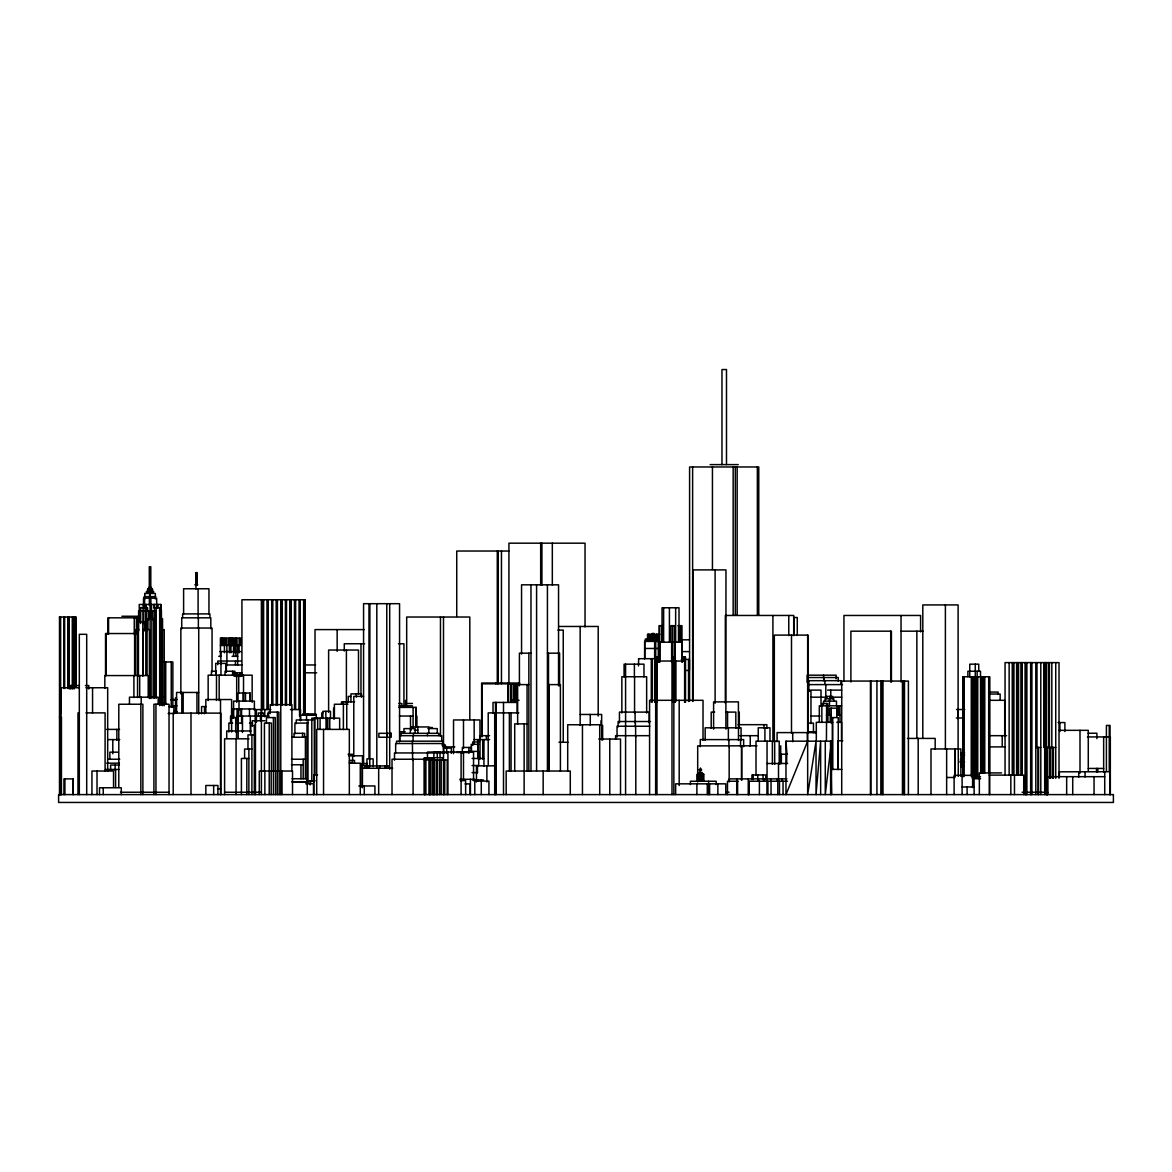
<?xml version="1.0" encoding="UTF-8"?>
<svg xmlns="http://www.w3.org/2000/svg" width="1172" height="1172" viewBox="0 0 1172 1172"><rect width="100%" height="100%" fill="white"/><g stroke="black" fill="none" stroke-linecap="round" stroke-linejoin="round"><path stroke-width="1.5" d="M807.669 741.173L785.973 794.601L785.973 741.173L831.505 741.173L825.278 794.601L825.278 741.173M710.129 464.61L738.228 464.61M508.838 551.03L456.743 551.03L456.743 616.472M195.519 572.639L197.028 572.639L197.028 585.385M194.816 584.828L197.746 584.828M149.108 587.172L150.983 587.172M148.492 587.963L151.598 587.963M147.247 591.113L152.843 591.113M146.178 591.889L153.913 591.889M144.757 593.457L155.334 593.457L155.334 598.951M155.773 596.607L144.303 596.607L144.303 605.69M160.754 604.459L160.754 611.769L160.842 604.459L139.234 604.459L139.336 611.769M154.177 607.609L159.685 607.609L159.685 705.647M141.724 610.744L138.618 610.744L138.706 630.77M156.228 610.744L152.931 610.744L152.931 619.856M159.421 610.744L161.472 610.744M121.903 616.252L138.97 616.252M59.406 617.029L76.019 617.029L76.019 686.602M793.605 617.512L797.268 617.512L797.268 635.444M139.146 617.82L107.941 617.82L107.941 634.228M162.542 618.611L162.63 705.691M677.943 625.672L681.957 625.672L681.957 662.004M559 626.463L598.203 626.463L598.203 716.019M138.706 629.598L135.864 629.598L135.864 674.94M162.351 629.598L164.226 629.598L164.226 705.749M364.272 629.598L315.019 629.598L315.019 714.817M557.916 630.082L563.249 630.082L563.249 741.583M901.034 631.181L922.994 631.181M136.758 633.539L105.539 633.539L105.539 675.629M659.807 634.316L647.545 634.316L647.545 639.619M647.545 635.898L658.122 635.898M657.858 639.033L645.318 639.033L645.318 640.601L657.858 640.601M681.503 639.824L689.414 639.824M659.191 641.392L644.615 641.392L644.615 658.679M364.624 643.75L344.275 643.75L344.275 651.017M398.48 643.75L403.93 643.75L403.93 705.544M220.409 645.318L234.371 645.318M235.982 645.318L241.227 645.318M644.615 648.468L658.298 648.468M219.706 651.603L241.403 651.603M682.221 651.603L689.414 651.603M530.975 653.17L519.416 653.17L519.416 685.81M547.427 653.17L559.615 653.17L559.615 685.81M218.725 656.32L220.863 656.32M232.056 656.32L237.755 656.32M638.476 658.679L655.719 658.679M681.328 659.455L689.414 659.455L689.414 670.413M241.403 661.037L217.743 661.037L217.743 664.685M656.173 661.037L684.8 661.037M163.245 661.975L172.855 661.975L172.855 707.39M241.93 664.963L226.372 664.963L226.372 672.259M305.145 664.963L315.576 664.963M684.931 670.457L688.535 670.457M216.454 671.248L211.429 671.248L211.429 675.175M234.019 672.816L241.93 672.816M304.09 672.816L316.704 672.816M807.669 675.175L836.119 675.175L836.119 678.793M807.669 677.533L838.258 677.533L838.258 681.196M807.669 680.668L840.925 680.668L840.925 684.287M519.665 683.027L481.633 683.027L481.633 736.485M481.633 683.818L519.665 683.818M528.85 684.609L517.643 684.609L517.643 724.267M548.496 684.609L560.406 684.609L560.406 771.161M807.669 684.609L842.463 684.609M79.315 685.547L69.807 685.547L69.807 689.004M85.395 685.547L88.823 685.547L88.823 689.004M79.315 687.744L60.915 687.744L60.915 794.601M85.937 687.744L107.678 687.744L107.678 771.059M807.669 690.103L821.001 690.103L821.001 706.32M827.637 690.103L841.716 690.103M807.669 690.894L810.965 690.894L810.965 723.637M989.754 692.066L998.119 692.066L998.119 694.029M198.727 692.462L176.576 692.462L176.576 712.547M989.754 694.029L1000.156 694.029L1000.156 700.314M350.941 696.388L348.274 696.388L348.274 701.838M363.569 696.388L353.783 696.388L353.783 756.423M163.245 697.179L164.051 697.179M811.009 697.179L827.227 697.179M830.787 697.179L841.716 697.179M176.576 697.955L175.522 697.955L175.522 712.547M172.006 699.538L177.206 699.538M170.863 699.772L176.401 699.772M511.871 700.314L519.093 700.314M989.754 700.314L1004.697 700.314L1004.697 736.573M354.559 701.882L341.506 701.882L341.506 704.24M162.659 703.464L166.453 703.464M398.861 703.464L401.879 703.464L401.879 705.822M407.666 703.464L412.456 703.464M347.908 704.24L334.401 704.24L334.401 718.978M171.566 705.822L177.031 705.822M398.949 705.822L412.456 705.822M841.628 705.822L819.316 705.822L819.316 722.128M168.958 706.599L173.91 706.599L173.91 713.792M206.213 706.599L201.569 706.599L201.569 713.792M398.67 707.39L416.192 707.39L416.192 727.373M334.401 708.181L333.595 708.181L333.595 718.978M270.835 709.587L256.419 709.587L256.419 722.245M290.436 709.587L300.53 709.587L300.53 720.443M956.557 709.514L964.776 709.514M173.705 711.551L177.031 711.551M714.686 712.107L711.199 712.107L711.199 728.237M725.878 712.107L735.826 712.107L735.826 728.237M738.404 712.107L739.298 712.107L739.298 728.237M79.315 712.884L77.982 712.884L77.982 794.601M85.966 712.884L105.099 712.884L105.099 771M322.842 712.884L321.773 712.884L321.773 718.333M518.8 712.884L488.211 712.884L488.211 765.55M168.109 713.44L174.364 713.44M267.626 713.675L269.223 713.675M580.155 714.466L601.661 714.466L601.661 739.957M316.352 715.242L300.442 715.242L300.442 720.663M826.436 715.242L831.226 715.242M836.749 715.242L840.031 715.242M233.668 716.033L230.547 716.033L230.547 723.344M237.037 716.033L255.979 716.033L255.979 721.513M269.223 716.033L256.243 716.033L256.243 720.751M399.418 716.033L413.086 716.033M811.2 716.033L820.122 716.033M59.494 717.059L61.442 717.059L61.442 794.601M237.037 717.601L231.617 717.601L231.617 732.046M831.226 717.601L838.258 717.601L838.258 769.535M956.323 717.997L964.336 717.997M313.085 719.96L296.252 719.96L296.252 723.607M264.96 720.751L252.244 720.751L252.244 726.142M650.475 721.527L618.113 721.527L618.113 727.006M832.75 722.318L816.298 722.318L816.298 740.382M836.749 722.318L841.54 722.318L841.54 740.382M1058.096 722.553L1064.894 722.553L1064.894 731.562M232.686 723.095L228.862 723.095L228.862 732.046M235.704 723.095L242.472 723.095M249.49 723.095L252.742 723.095M307.987 723.095L294.919 723.095L294.919 733.833M807.669 723.095L813.456 723.095L813.456 732.046M527.063 723.886L514.713 723.886L514.713 771.029M738.096 724.677L766.854 724.677L766.854 728.266M255.452 725.453L250.735 725.453L250.735 734.551M649.771 726.244L617.043 726.244L617.043 737.042M428.82 727.504L432.38 727.504M427.883 728.53L437.273 728.603L437.273 733.32M106.579 729.394L119.544 729.394M414.463 730.171L417.803 730.171M1059.019 730.332L1088.275 730.332L1088.275 771.396M250.867 730.962L226.723 730.962L226.723 738.228M399.491 731.738L405.204 731.738M807.669 731.738L816.415 731.738M812.914 732.529L816.488 732.529M816.078 732.603L777.08 732.603L777.08 741.73M1088.099 733.233L1096.889 733.233L1096.889 738.653M254.295 734.888L247.981 734.888L247.981 749.362M489.632 735.679L480.3 735.679L480.3 739.605M649.435 735.679L615.622 735.679L615.622 739.239M739.722 735.679L758.24 735.679M988.597 735.679L1006.602 735.679M1087.469 736.924L1110.323 736.924L1110.323 794.601M291.901 737.247L307.02 737.247M907.421 738.419L935.168 738.419L935.168 749.289M249.065 738.814L224.599 738.814L224.599 794.601M598.789 739.049L620.515 739.049L620.515 794.601M107.853 739.605L119.749 739.605M474.162 739.605L489.632 739.605M842.771 740.777L837.907 740.777L837.907 769.477M479.597 741.964L472.741 741.964L472.741 745.582M558.941 742.272L568.112 742.272M478.879 744.323L471.232 744.323L471.232 751.501M441.976 745.026L445.448 745.026L445.448 748.088M757.009 745.802L697.692 745.89L697.692 781.973M445.111 746.901L454.809 746.901M989.754 746.901L1005.503 746.901M1035.814 747.458L1040.795 747.458M1055.738 747.458L1043.812 747.458L1043.812 662.605M443.499 748.088L451.323 748.088L451.323 753.449M251.892 749.025L244.596 749.025L244.596 758.138M468.302 751.384L478.879 751.384L478.879 758.592M118.24 752.175L109.86 752.175L109.86 759.236M456.479 752.483L469.342 752.483M445.008 752.951L394.51 752.951L394.51 760.203M964.6 752.951L961.304 752.951L961.304 755.31L964.6 755.31M348.084 754.299L353.343 754.299M780.2 754.211L787.408 754.211M348.626 755.793L362.5 755.793L362.412 787.584M248.874 758.46L241.403 758.46L241.403 794.601M472.126 758.46L483.948 758.46M107.795 759.236L119.72 759.236M291.447 759.236L305.409 759.236M425.612 759.236L392.019 759.236L392.019 794.601M424.205 759.954L447.221 759.954L447.221 794.601M963.97 761.595L962.022 761.595L962.022 755.31M959.883 761.917L964.6 761.917M106.711 763.177L119.368 763.177M349.329 763.177L360.273 763.177L360.273 794.601M367.481 763.558L361.606 763.558L361.606 768.275L392.723 768.275M767.045 763.485L787.628 763.485M291.447 764.745L303.196 764.745M119.412 765.052L110.608 765.052L110.608 770.268M472.052 765.536L478.703 765.536M494.701 765.843L476.477 765.843L476.477 782.017M960.776 766.312L964.248 766.312M1088.319 768.436L1103.658 768.436M105.451 769.462L118.943 769.462M830.611 769.374L841.76 769.374M698.849 769.843L701.691 769.843M472.052 772.597L477.458 772.597M698.395 772.597L702.306 772.597M1001.591 772.919L979.353 772.919L979.353 794.601M317.509 774.956L313.862 774.956L313.862 794.601M961.128 775.117L964.585 775.117M989.227 775.117L1023.727 775.117L1023.727 794.601M1104.727 776.684L1047.46 776.684L1047.46 794.601M972.496 776.846L980.481 776.846M946.639 777.476L954.99 777.476M292.048 778.735L307.284 778.735L307.284 794.601M980.598 778.735L974.108 778.735L974.108 794.601M786.91 778.882L729.336 778.882L729.336 781.241M459.79 779.277L474.792 779.277L474.792 794.601M473.195 779.981L483.509 779.981M460.259 780.611L465.636 780.611L465.636 794.601M473.195 780.464L478.528 780.464M307.987 780.772L315.048 780.772M476.916 781.079L488.929 781.079L488.929 794.601M738.419 781.241L727.475 781.241L727.475 794.601M787.467 781.241L748.718 781.241L748.718 794.601M291.725 781.709L310.214 781.709L310.214 784.932M292.399 782.266L307.284 782.266M494.701 782.808L496.034 782.808M305.775 783.76L313.51 783.76L313.51 794.601M464.976 783.907L470.162 783.907L470.162 794.601M358.822 785.958L374.937 785.958L374.937 794.601M962.109 786.983L974.372 786.983M217.435 788.785L220.863 788.785M120.482 792.243L169.032 792.243M224.599 792.243L261.4 792.243M725.658 792.243L729.16 792.243M1022.116 792.243L1047.724 792.243M785.973 741.173L786.925 753.64M1110.06 794.601L1110.06 725.453L1106.412 725.453L1106.412 770.942M1109.884 794.601L1109.884 771.733L1059.371 771.821L1059.371 777.065M1109.254 725.453L1109.254 770.942M1104.727 771.733L1104.727 794.601M1103.658 736.924L1103.658 771.923M1097.783 768.436L1097.783 771.923M1096.538 768.436L1096.538 771.923M1094.047 776.684L1094.047 794.601M1085.067 771.733L1085.067 777.007M1079.998 730.332L1079.998 773.183M1078.753 771.821L1078.753 777.065M1072.717 776.684L1072.717 794.601M1066.667 776.684L1066.667 794.601M1059.913 722.553L1059.913 731.562M1059.019 778.325L1059.019 662.605L1005.049 662.605L1005.049 774.707M1055.738 662.605L1055.738 778.325M1053.423 747.458L1053.423 778.281M1052.793 747.458L1052.793 778.281M1052.529 747.458L1052.529 778.281M1051.826 662.605L1051.826 747.59M1050.581 747.458L1050.581 778.281M1049.951 747.458L1049.951 778.281M1049.775 747.458L1049.775 778.281M1049.423 662.605L1049.423 747.59M1048.618 662.605L1048.793 747.59M1047.724 747.458L1047.724 794.601M1046.933 747.458L1046.933 794.601M1046.757 747.458L1046.757 794.601M1046.567 662.605L1046.567 747.59M1045.951 662.605L1046.039 794.601M1045.863 662.605L1045.863 747.59M1045.058 662.605L1045.058 747.59M1044.706 662.605L1044.706 794.601M1040.795 662.605L1040.795 794.601M1038.568 747.458L1038.568 794.601M1038.04 747.458L1038.04 794.601M1036.971 662.605L1036.971 747.59M1035.814 662.605L1035.814 794.601M1031.902 662.605L1031.902 794.601M1031.008 662.605L1031.008 794.601M1030.657 662.605L1030.657 794.601M1026.833 662.605L1026.833 794.601M1026.306 662.605L1026.306 794.601M1025.676 662.605L1025.676 794.601M1025.148 662.605L1025.148 794.601M1022.116 662.605L1022.116 774.707M1021.588 662.605L1021.588 774.707M1021.061 662.605L1021.061 774.707M1018.571 662.605L1018.571 774.707M1018.029 662.605L1018.029 774.707M1017.237 662.605L1017.237 774.707M1016.607 662.605L1016.607 774.707M1014.483 775.117L1014.483 794.601M1013.941 662.605L1013.941 774.707M1012.96 662.605L1012.96 774.707M1012.256 662.605L1012.256 774.707M1010.835 775.117L1010.835 794.601M1009.136 662.605L1009.136 774.707M1002.207 735.679L1002.207 746.388M989.754 773.403L989.666 676.742L962.813 676.742L962.813 776.465M989.754 775.117L989.754 794.601M989.402 676.742L989.402 772.846M989.227 772.919L989.227 794.601M988.699 676.742L988.699 772.846M984.773 676.742L984.773 772.846M983.806 676.742L983.806 772.846M982.649 676.742L982.649 772.846M981.404 676.742L981.404 772.846M980.686 772.846L980.51 671.248L967.882 671.248L967.882 676.683M978.737 671.424L978.737 664.172L969.757 664.172L969.757 676.859M977.756 676.742L977.756 778.281M977.14 671.248L977.14 676.683M977.038 676.742L977.038 778.281M976.159 676.742L976.159 778.281M975.617 676.742L975.617 778.281M975.265 664.172L975.265 676.859M974.459 676.742L974.459 778.281M974.284 676.742L974.284 778.281M973.932 676.742L973.932 778.281M972.599 787.599L972.599 775.351L954.111 775.351L954.111 794.601M972.423 676.742L972.423 778.281M967.09 786.983L967.09 794.601M963.794 676.742L963.794 776.465M963.618 676.742L963.618 776.465M963.355 676.742L963.267 776.465M962.109 775.351L962.109 794.601M961.48 761.917L961.48 767.367M961.392 762.855L961.392 759.324L960.513 759.324L960.688 762.855M960.864 776.333L960.864 748.952L930.993 748.952L930.993 794.601M958.286 748.952L958.286 776.333M958.11 749.011L958.11 604.928L922.803 604.928L922.803 738.067M957.758 709.587L957.758 718.626M955.18 748.952L955.18 776.333M954.99 748.952L954.99 776.333M946.639 748.952L946.639 794.601M945.394 604.928L945.394 749.011M920.591 631.913L920.591 615.461L843.943 615.461L843.943 681.269M918.189 738.419L918.189 794.601M916.856 631.181L916.856 738.316M908.403 794.601L908.403 681.064L841.716 681.064L841.716 794.601M904.491 681.064L904.491 794.601M903.876 681.064L903.876 794.601M902.455 681.064L902.455 794.601M901.034 615.461L901.034 682.016M891.423 682.016L891.423 631.181L850.887 631.181L850.887 682.016M890.72 631.181L890.72 682.016M882.985 681.064L882.985 794.601M882.179 681.064L882.179 794.601M880.846 681.064L880.846 794.601M876.934 681.064L876.934 794.601M870.884 681.064L870.884 794.601M870.444 681.064L870.444 794.601M839.855 705.822L840.031 722.465M838.434 705.822L838.434 714.876M837.453 705.822L837.453 714.876M836.749 717.176L836.749 708.181L829.63 708.181L829.63 715.374M836.471 705.822L836.471 701.105L823.579 701.105L823.579 704.24M833.805 701.105L833.805 698.746L825.015 698.746L825.015 701.105M832.75 717.601L832.75 769.535M832.472 698.746L832.472 696.388L826.245 696.388L826.245 698.746M832.296 722.318L832.296 769.301M831.505 741.173L831.505 794.601L830.611 741.173L830.611 794.601M831.226 708.181L831.226 722.978M830.787 690.103L830.787 697.311M830.259 715.242L830.259 722.465M829.717 696.388L829.717 698.746M829.542 698.746L829.454 705.822M828.077 705.822L828.077 714.876M827.945 715.242L827.945 722.465M827.681 705.822L827.681 703.464L822.436 703.464L822.436 705.822M826.612 703.464L826.436 740.382M825.806 684.609L825.806 697.223M824.912 680.668L824.912 684.287M824.209 677.533L824.209 681.196M823.579 675.175L823.579 678.793M821.85 705.822L821.85 722.128M820.649 794.601L820.649 741.173L816.034 794.601L816.034 741.173L807.669 794.601L807.669 635.107M808.827 680.668L808.827 691.524M808.021 732.983L808.021 635.107L774.326 635.107L774.326 742.037M807.142 675.175L807.142 682.412M807.362 732.603L807.362 741.73M794.25 617.512L794.25 635.444M793.708 635.576L793.708 615.461L725.336 615.461L725.336 703.2M792.726 732.603L792.726 741.73M791.496 635.107L791.496 732.983M788.771 615.461L788.771 635.576M786.69 754.211L786.69 763.001M783.043 781.241L783.043 794.601M782.237 778.882L782.237 781.241M781.358 754.211L781.358 763.001M780.728 745.802L780.728 763.88M779.483 781.241L779.483 794.601M779.219 764.32L779.219 741.173L756.013 741.173L756.013 775.014M778.501 763.485L778.501 779.951M777.798 781.241L777.798 794.601M777.358 778.882L777.358 781.241M774.677 741.173L774.677 764.32M772.905 615.461L772.905 741.583M772.377 741.173L772.377 764.32M771.044 781.241L771.044 794.601M770.678 778.882L770.678 781.241M769.975 741.173L769.975 727.812L758.24 727.812L758.24 741.173M767.924 781.241L767.924 794.601M767.045 741.173L767.045 780.347M766.942 781.241L766.942 794.601M765.799 779.673L765.799 774.956L751.926 774.956L751.926 779.673M764.906 727.812L764.906 741.173M764.012 724.677L764.012 728.266M764.1 778.882L764.1 781.241M763.031 774.956L763.031 779.673M759.397 781.241L759.397 794.601M758.767 615.227L758.767 466.969L689.59 466.969L689.59 701.252M758.416 778.882L758.416 781.241M757.786 774.956L757.786 779.673M757.346 466.969L757.346 615.227M753.171 774.956L753.171 779.673M750.241 735.679L750.241 746.388M749.084 781.241L749.084 794.601M748.278 778.882L748.278 794.601M743.649 746.696L743.649 739.605L700.27 739.605L700.27 746.696M741.7 745.89L741.7 780.318M741.524 745.802L741.524 780.142M741.07 740.455L741.07 727.812L705.163 727.812L705.163 740.455M740.543 739.605L740.543 746.696M738.492 740.455L738.404 701.882L713.602 701.882L713.602 729.16M737.613 781.241L737.613 794.601M737.159 466.969L737.159 615.227M736.719 778.882L736.719 794.601M735.298 466.969L735.298 615.227M733.159 466.969L733.159 615.227M729.16 745.89L729.16 781.973M728.896 739.605L728.896 746.696M728.369 727.812L728.369 740.455M727.563 712.107L727.563 728.237M726.494 464.61L726.494 369.546L721.967 369.546L721.967 464.61M725.878 729.16L725.966 569.9L692.886 569.9L692.886 701.427M725.79 794.601L725.79 783.834L675.643 783.834L675.643 794.601M717.865 783.834L717.865 794.601M716.18 784.581L716.18 781.241L690.396 781.241L690.396 784.581M715.11 569.9L715.11 703.259M712.444 466.969L712.444 569.475M709.602 783.834L709.602 794.601M708.62 781.241L708.62 794.601M707.287 783.834L707.287 794.601M703.464 774.165L703.464 780.464M703.024 740.206L703.024 700.314L649.581 700.314L649.581 794.601M702.673 774.165L702.848 780.464M701.603 774.165L701.603 780.464M701.339 772.597L701.339 774.165M700.622 771.22L700.622 768.275L700.006 771.22M700.358 768.275L700.358 771.22M700.006 774.165L700.006 780.464M699.904 774.165L699.904 780.464M698.219 774.165L698.219 780.464M697.867 774.165L697.867 780.464M697.428 774.165L697.428 780.464M696.886 783.834L696.886 794.601M692.623 466.969L692.623 701.252M688.535 659.455L688.535 701.457M685.503 702.336L685.503 657.111L683.188 657.111L683.188 660.73M685.239 657.111L685.239 702.336M684.624 657.111L684.624 702.336M683.466 657.111L683.466 660.73M682.221 662.136L682.221 642.183L658.84 642.183L658.84 662.136M680.522 625.672L680.522 642.022M679.189 700.314L679.189 785.533M679.013 642.227L679.013 607.77L662.034 607.77L662.034 625.907M678.485 625.672L678.485 642.022M675.907 661.037L675.907 701.281M675.643 607.77L675.643 642.227M675.277 702.336L675.277 657.111L672.875 657.111L672.875 702.336M675.101 642.183L675.101 662.136M674.838 642.022L674.838 625.672L670.838 625.672L670.838 642.022M674.926 657.111L674.926 702.336M674.398 625.672L674.398 658.371M673.856 657.111L673.856 794.601M673.241 657.111L673.241 660.73M672.523 625.672L672.523 662.004M671.995 661.037L671.995 794.601M671.644 642.183L671.644 662.136M669.417 607.77L669.417 642.227M663.63 607.77L663.63 642.227M663.103 642.022L663.103 625.672L659.104 625.672L659.104 662.004M661.682 625.672L661.682 642.022M659.807 642.183L659.807 662.136M659.631 625.672L659.631 662.004M658.298 641.392L658.298 662.297M658.122 634.316L658.122 641.392M657.682 660.73L657.682 657.111L655.368 657.111L655.368 702.336M657.404 657.111L657.404 660.73M656.965 634.316L656.965 641.392M656.965 661.037L656.965 794.601M656.789 657.111L656.789 702.336M656.349 634.316L656.349 639.619M656.071 636.088L656.071 639.619M655.719 641.392L655.631 794.601M655.28 636.088L655.368 639.619M654.826 658.679L654.826 702.175M654.65 636.088L654.65 639.619M654.65 641.392L654.65 658.679M654.474 636.088L654.474 640.601M654.21 639.018L654.21 633.539L652.247 633.539L652.247 639.018M653.405 633.539L653.405 639.018M653.053 633.539L653.053 639.018M652.614 636.088L652.614 639.619M652.35 658.679L652.35 702.175M651.896 636.088L651.896 639.619M651.456 634.316L651.456 639.619M651.192 636.088L651.192 639.619M651.28 658.679L651.28 702.175M649.771 634.316L649.771 641.392M649.229 636.088L649.229 639.619M649.142 722.86L649.142 712.107L619.446 712.107L619.446 722.86M648.526 634.316L648.526 639.619M647.808 634.316L647.808 639.619M646.651 713.015L646.651 676.742L621.849 676.742L621.849 713.015M644.79 641.392L644.79 658.679M643.985 676.859L643.985 664.172L624.075 664.172L624.075 676.859M638.652 658.679L638.476 665.93M635.81 735.679L635.81 794.601M635.634 726.244L635.634 737.042M635.356 721.527L635.356 727.006M635.092 712.107L635.092 722.86M634.565 676.742L634.565 713.015M634.389 664.172L634.389 676.859M625.584 664.172L625.584 794.601M609.762 739.049L609.762 794.601M602.642 740.015L602.642 725.453L601.046 725.453L601.046 720.751M599.712 794.601L599.712 724.75L567.702 724.75L567.702 771.322M590.278 714.466L590.278 725.395M585.033 626.991L585.033 543.178L508.926 543.178L508.926 683.466M582.455 724.75L582.455 794.601M580.155 626.463L580.155 725.395M570.281 794.601L570.281 771.029L506.172 771.029L506.172 794.601M558.546 685.81L558.546 584.828L521.555 584.828L521.555 654.137M552.32 543.178L552.32 585.077M549.214 684.609L549.214 771.161M548.496 653.17L548.496 771.161M547.427 584.828L547.427 771.029M543.163 771.029L543.163 794.601M541.918 543.178L541.918 585.077M540.673 543.178L540.673 585.077M536.586 584.828L536.586 770.883M530.975 584.828L530.975 771.029M528.85 653.17L528.85 771.161M527.063 684.609L527.063 771.161M524.133 723.886L524.133 794.601M517.116 713.279L517.116 702.438L493.016 702.438L493.016 713.279M516.574 683.818L516.574 702.072M515.958 683.818L515.958 702.072M515.328 683.818L515.328 702.072M513.819 683.818L513.819 702.072M513.204 683.818L513.204 702.072M511.065 683.818L511.065 702.072M511.065 712.884L511.065 771M510.538 683.818L510.538 702.072M509.38 712.884L509.38 771M508.399 683.818L508.399 702.072M507.769 683.027L507.769 701.984M503.506 702.438L503.506 794.601M501.455 551.03L501.455 683.73M498.261 551.03L498.261 683.73M497.28 551.03L497.28 683.73M496.034 702.438L496.034 794.601M495.771 683.027L495.771 683.818M495.507 702.438L495.507 794.601M494.701 712.884L494.701 794.601M486.878 765.843L486.878 782.017M486.351 735.679L486.351 739.605M483.948 739.605L483.948 766.21M482.703 739.605L482.703 759.119M482.175 683.818L482.175 736.763M481.282 779.981L481.282 794.601M480.037 759.119L479.949 719.96L453.535 719.96L453.535 753.669M478.703 758.46L478.703 765.682M478.249 744.323L478.249 751.501M478.073 739.605L478.073 752.014M477.722 751.384L477.722 758.592M477.458 765.536L477.458 772.802M474.162 719.96L474.162 743.151M473.547 780.406L473.547 752.014L427.487 752.014L427.487 759.119M471.496 751.765L471.496 747.458L462.339 747.458L462.339 753.2M470.426 779.277L470.426 794.601M469.811 719.549L469.811 617.029L406.684 617.029L406.684 706.731M468.917 747.458L468.917 753.2M463.497 719.96L463.497 748.351M463.497 752.014L463.497 780.406M461.094 752.014L461.094 794.601M447.938 752.014L447.938 794.601M446.693 748.088L446.693 753.449M444.73 759.954L444.73 794.601M443.939 745.026L443.939 748.088M443.851 759.954L443.851 794.601M443.587 752.951L443.587 743.531L395.653 743.531L395.653 752.951M443.499 617.029L443.499 794.601M442.87 743.531L442.87 741.173L396.546 741.173L396.546 743.531M442.694 742.828L442.694 746.388M442.518 759.954L442.518 757.757L424.205 757.757L424.205 794.601M441.712 741.173L441.712 735.679L399.755 735.679L399.755 741.173M441.185 759.954L441.185 794.601M440.467 617.029L440.467 736.016M440.027 757.757L440.027 752.175L433.889 752.175L433.801 794.601M439.573 759.954L439.573 794.601M438.87 735.679L438.87 733.32L401.088 733.32L401.088 735.679M437.273 752.175L437.273 757.757M437.449 759.954L437.449 794.601M437.097 759.954L437.097 794.601M436.38 759.954L436.38 794.601M434.416 759.954L434.416 794.601M433.45 757.757L433.45 794.601M432.644 757.757L432.644 794.601M430.871 757.757L430.871 794.601M429.978 757.757L429.978 794.601M429.626 757.757L429.626 794.601M429.084 757.757L429.084 794.601M428.82 733.32L428.82 726.948L411.123 726.948L411.123 730.127M427.399 733.32L427.399 735.679M425.89 757.757L425.89 794.601M424.821 757.757L424.821 794.601M424.645 759.954L424.645 794.601M417.803 726.948L417.803 733.32M416.91 716.033L416.91 726.992M415.928 707.39L415.928 727.373M415.137 733.32L415.137 728.603L403.93 728.603L403.93 733.32M413.438 733.32L413.438 735.679M413.086 707.39L413.086 727.373M413.086 735.679L413.086 741.173M413.086 759.236L413.086 794.601M412.647 760.203L412.368 741.173M410.508 716.033L410.508 728.823M410.332 728.603L410.332 733.32M405.527 700.314L405.527 705.749M399.564 741.861L399.564 603.683L363.569 603.683L363.569 765.506M389.705 603.683L389.705 769.14M389.25 768.275L389.25 765.917L364.624 765.917L364.624 768.275M387.214 733.32L387.214 737.247M386.775 603.683L386.775 767.323M385.251 765.917L385.251 768.275M379.655 765.917L379.655 768.275M378.673 768.275L378.673 794.601M376.813 603.683L376.813 767.323M373.165 766.708L373.165 758.855L366.939 758.855L366.939 766.708M369.869 603.683L369.869 758.24M369.781 758.855L369.781 766.708M368.99 603.683L368.99 758.24M368.623 765.917L368.623 768.275M367.481 765.917L367.481 768.275M366.411 763.558L366.411 766.708M364.272 785.958L364.272 794.601M362.221 768.275L362.221 787.584M361.43 697.062L361.43 693.868L350.941 693.868L350.941 701.838M360.976 643.75L360.976 696.461M358.5 693.956L358.5 650.035L328.614 650.035L328.614 712.254M356.361 693.868L356.361 697.062M354.486 763.177L354.486 760.423L349.608 760.423L349.608 763.177M352.625 755.793L352.625 761.082M352.274 760.423L352.274 763.177M349.329 794.601L349.329 729.394L316.704 729.394L316.704 794.601M346.751 701.882L346.751 729.16M346.399 650.035L346.399 703.097M343.381 701.882L343.381 729.541M339.646 729.072L339.646 718.158L311.811 718.158L311.811 781.856M337.155 629.598L337.155 651.368M330.489 718.553L330.489 711.316L322.842 711.316L322.842 718.553M329.772 718.158L329.772 729.072M327.647 718.158L327.647 729.072M327.457 718.158L327.457 729.072M326.036 718.158L326.036 729.072M325.86 711.316L325.86 718.553M323.545 729.394L323.545 794.601M320.088 718.158L320.088 729.072M317.685 718.158L317.685 729.072M316.264 715.242L316.352 718.846M315.913 715.242L315.913 713.909L302.83 713.909L302.83 715.242M314.931 718.158L314.931 774.575M314.301 718.158L314.301 781.856M307.987 719.96L307.987 782.09M307.723 713.909L307.723 715.242M307.02 723.095L307.02 782.09M306.566 715.242L306.566 720.663M305.409 737.247L305.409 778.691M305.233 714.481L305.233 599.756L241.93 599.756L241.93 676.449M304.793 599.756L304.793 714.481M304.617 737.247L304.617 733.32L294.04 733.32L294.04 737.247M304.163 599.756L304.354 714.481M303.636 599.756L303.636 714.481M303.196 759.236L303.196 778.794M302.566 733.32L302.566 737.247M300.97 764.745L300.97 778.794M300.164 599.756L300.164 716.297M299.724 599.756L299.549 716.297M299.094 599.756L299.094 709.016M295.637 599.756L295.637 709.016M295.183 599.756L295.183 709.016M295.007 599.756L295.007 709.016M294.48 599.756L294.48 709.016M292.517 794.601L292.517 771.029L259.276 771.029L259.276 794.601M291.901 771.205L291.901 704.636L270.205 704.636L270.205 713.631M291.096 599.756L291.096 705.368M290.656 599.756L290.656 705.368M290.392 599.756L290.392 705.368M289.938 599.756L289.938 705.368M286.481 599.756L286.481 705.368M285.851 599.756L286.027 705.368M285.411 599.756L285.411 705.368M281.939 599.756L281.939 705.368M282.027 771.029L282.027 794.601M281.5 599.756L281.5 705.368M281.324 599.756L281.324 705.368M280.782 599.756L280.782 794.601M279.185 771.029L279.185 794.601M278.921 771.279L278.921 712.107L268.256 712.107L268.256 717.484M277.412 599.756L277.412 705.368M277.325 712.107L277.325 794.601M276.87 599.756L276.87 705.368M276.695 599.756L276.695 705.368M276.255 599.756L276.255 705.368M275.537 771.029L275.537 794.601M275.274 771.322L275.274 717.601L266.469 717.601L266.469 722.978M273.413 717.601L273.413 794.601M272.783 599.756L272.783 705.368M272.168 599.756L272.344 705.368M271.714 599.756L271.714 705.368M271.45 771.366L271.45 723.095L264.433 723.095L264.433 771.366M271.186 771.029L271.186 794.601M269.223 723.095L269.223 794.601M268.256 599.756L268.256 709.016M267.802 599.756L267.802 709.016M267.626 599.756L267.626 709.016M267.714 713.675L267.626 716.033M267.099 599.756L267.099 709.016M264.872 771.029L264.872 794.601M264.784 709.587L264.784 716.825M263.627 599.756L263.627 709.016M263.187 599.756L263.187 709.016M263.363 716.033L263.363 712.972L258.382 712.972L258.382 716.033M262.997 599.756L262.997 709.016M262.557 599.756L262.557 709.016M261.488 709.587L261.488 713.206M261.4 599.756L261.4 709.016M261.4 709.587L261.4 794.601M260.96 712.972L260.96 716.033M260.418 716.033L260.418 720.751M255.452 720.751L255.452 794.601M255.174 721.718L255.174 708.957L231.704 708.957L231.704 716.253M254.383 710.086L254.383 701.105L233.58 701.105L233.58 710.086M254.295 725.453L254.295 794.601M252.156 702.321L252.156 675.175L208.147 675.175L208.147 700.504M251.892 734.888L251.892 794.601M250.295 716.033L250.295 732.471M250.105 701.105L250.105 693.004L238.019 693.004L238.019 701.105M249.929 693.004L249.929 701.105M249.49 708.957L249.49 716.253M248.874 749.025L248.874 794.601M246.823 758.46L246.823 794.601M245.49 693.004L245.49 701.105M243.717 693.004L243.717 701.105M243.527 675.175L243.527 693.267M243 693.004L243 701.105M242.472 716.033L242.472 732.471M241.579 708.957L241.579 723.534M241.227 645.523L241.227 638.242L220.409 638.242L220.497 656.247M241.036 708.957L241.036 716.253M240.597 672.816L240.597 676.449M240.07 638.242L240.157 645.523M239.703 672.816L239.703 676.449M239.088 638.242L239.088 652.789M239 701.105L239 710.086M238.736 675.175L238.736 693.267M238.736 708.957L238.736 716.253M238.282 716.033L238.282 723.344M238.106 723.095L238.194 738.228M237.931 708.957L237.931 716.253M237.667 645.318L237.667 665.344M237.403 723.095L237.403 732.046M237.037 638.242L237.037 645.523M237.037 708.957L237.037 723.534M236.861 672.816L236.861 676.449M236.685 675.175L236.685 702.321M236.51 730.962L236.51 738.228M236.246 638.242L236.246 645.523M236.07 738.814L236.07 794.601M235.982 638.242L235.982 656.423M235.616 672.816L235.616 676.449M235.704 717.601L235.704 732.046M235.44 661.037L235.44 664.685M235.089 638.242L235.089 652.789M234.913 675.175L234.913 671.248L225.039 671.248L225.039 675.175M234.195 672.816L234.195 676.449M233.668 638.242L233.668 652.789M233.668 708.957L233.668 718.07M233.58 645.318L233.58 656.247M232.686 708.957L232.686 718.07M232.598 638.242L232.598 645.523M232.598 671.248L232.598 675.175M232.056 638.242L232.056 645.523M231.617 638.242L231.617 645.523M231.617 715.989L231.617 699.538L205.833 699.538L205.833 712.327M230.913 638.242L230.913 652.789M230.371 638.242L230.371 645.523M229.39 638.242L229.39 652.789M228.686 638.242L228.686 645.523M226.899 638.242L226.899 665.52M225.932 671.805L225.932 663.396L215.707 663.396L215.707 675.175M225.757 638.242L225.757 645.523M224.423 638.242L224.423 652.789M223.178 638.242L223.266 645.523M222.724 638.242L222.812 645.523M221.127 638.242L221.127 645.523M221.039 638.242L221.039 645.523M220.951 663.396L220.951 675.175M220.863 651.603L220.863 664.275M220.863 794.601L220.863 713.118L173.207 713.118L173.207 794.601M220.512 699.538L220.512 794.601M219.164 675.175L219.164 700.504M217.933 794.601L217.933 785.489L205.833 785.489L205.833 794.601M216.498 675.175L216.498 700.504M216.146 671.248L216.146 675.175M213.656 785.489L213.656 794.601M212.059 671.966L212.059 628.031L180.854 628.031L180.854 693.927M210.814 628.749L210.814 617.82L181.733 617.82L181.733 628.749M209.92 617.541L209.92 613.894L182.627 613.894L182.627 617.541M208.953 614.26L208.953 588.754L183.608 588.754L183.608 614.26M204.499 706.599L204.499 713.792M198.727 628.031L198.727 714.056M198.185 613.894L198.185 617.541M198.361 617.82L198.361 628.749M198.097 588.754L198.097 614.26M196.94 692.462L196.94 712.517M196.588 572.639L196.588 585.385M196.061 572.639L196.061 585.385M195.958 572.639L195.958 589.018M190.992 713.118L190.992 794.601M183.169 692.462L183.169 712.517M181.821 692.462L181.821 712.517M171.244 661.975L171.244 707.39M169.032 794.601L169.032 704.24L153.913 704.24L153.913 794.601M165.735 661.975L165.735 703.757M161.384 610.744L161.472 619.856M161.194 610.744L161.194 705.398M158.176 704.387L158.176 697.179L129.462 697.179L129.462 704.387M157.912 604.459L157.912 608.122M156.667 608.122L156.667 598.174L143.511 598.174L143.511 605.455M156.228 607.609L156.228 698.38M155.949 704.24L155.949 794.601M154.704 610.744L154.704 698.116M154.44 604.459L154.44 611.769M154.177 604.459L154.177 608.122M153.825 698.439L153.825 618.611L147.95 618.611L147.95 629.496M152.58 593.193L152.58 589.531L147.511 589.531L147.511 593.193M152.316 592.387L152.316 588.754L147.775 588.754L147.775 592.387M151.862 618.611L151.862 698.439M151.51 604.459L151.51 619.094M150.88 598.174L150.88 605.455M150.792 588.622L150.792 566.75L149.284 566.75L149.284 588.622M150.177 593.457L150.177 598.951M150.089 604.459L150.265 698.439M150.001 566.75L150.001 588.622M149.65 593.457L149.65 598.951M149.547 588.754L149.547 593.193M149.371 598.174L149.371 605.455M149.371 698.497L149.371 629.598L143.248 629.598L143.248 674.94M148.756 619.856L148.756 610.744L143.511 610.744L143.511 623.489M148.214 697.545L148.214 675.57L104.835 675.57L104.835 688.389M147.599 611.242L147.599 607.609L140.303 607.609L140.303 622.127M147.071 629.598L147.071 674.94M146.793 610.744L146.793 630.77M146.529 607.609L146.529 611.242M145.826 629.598L145.826 674.94M145.46 610.744L145.46 630.77M145.108 607.609L145.108 611.242M144.845 593.457L144.845 598.951M144.493 596.607L144.581 608.122M144.493 630.844L144.493 621.746L137.988 621.746L137.988 676.332M143.775 598.174L143.775 605.455M143.248 604.459L143.248 608.122M143.145 607.609L143.145 622.127M142.794 621.746L142.794 676.332M142.881 794.601L142.881 704.24L118.797 704.24L118.797 787.364M141.197 697.179L141.197 704.387M140.845 704.24L140.845 794.601M140.669 607.609L140.567 623.489M139.688 675.57L139.688 697.545M138.442 629.598L138.442 674.94M137.549 618.611L137.549 629.496M137.549 675.57L137.549 697.545M136.392 617.82L136.392 634.228M134.619 633.539L134.619 675.629M134.267 617.82L134.267 634.228M133.901 675.57L133.901 697.545M121.287 794.601L121.287 787.76L99.503 787.76L99.503 794.601M116.878 729.394L116.878 740.25M115.589 769.462L115.589 787.423M115.149 765.052L115.149 770.268M113.552 787.35L113.552 771.029L91.943 771.029L91.943 794.601M112.79 739.605L112.79 753.801M108.571 617.82L108.571 634.228M106.169 633.539L106.169 675.629M103.239 787.76L103.239 794.601M97.012 771.029L97.012 794.601M92.559 687.744L92.559 713.103M86.699 794.601L86.699 634.316L79.315 634.316L79.315 794.601M75.316 686.602L75.14 617.029L75.052 686.602M74.686 617.029L74.686 686.602M74.158 685.547L74.158 689.004M73.177 617.029L73.177 686.602M73.265 794.601L73.265 778.882L63.933 778.882L63.933 794.601M73.089 778.882L73.089 794.601M72.737 617.029L72.737 686.602M72.561 685.547L72.561 689.004M72.298 617.029L72.298 686.602M70.95 685.547L70.95 689.004M68.914 617.029L68.914 688.433M68.65 617.029L68.65 688.433M68.196 617.029L68.196 688.433M67.932 617.029L67.932 688.433M64.914 778.882L64.914 794.601M64.65 617.029L64.65 688.433M64.196 617.029L64.196 688.433M63.757 617.029L63.757 688.433M60.636 617.029L60.636 714.056M60.329 712.107L60.329 794.601M60.109 617.029L60.109 794.601M59.757 617.029L59.845 794.601M59.494 617.029L59.494 794.601M391.214 733.32L378.849 733.32L378.849 737.247L391.214 737.247L391.214 733.32M703.64 774.165L697.237 774.165L697.237 780.464L703.64 780.464L703.64 774.165M1113.4 794.601L58.6 794.601L58.6 802.454L1113.4 802.454L1113.4 794.601M971.529 776.465L971.529 676.742L971.442 776.465M146.178 608.122L146.178 604.459L146.09 608.122M75.667 686.602L75.667 617.029L75.579 686.602"/></g></svg>
